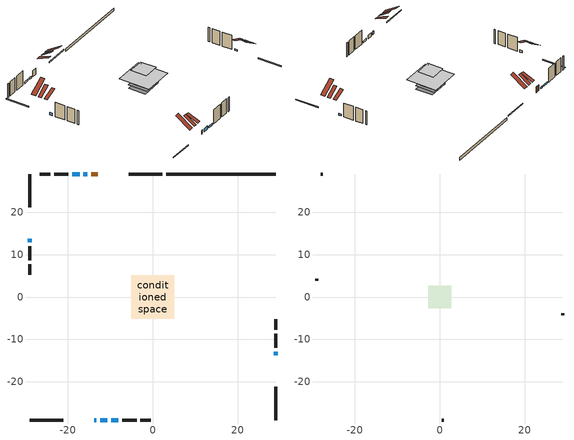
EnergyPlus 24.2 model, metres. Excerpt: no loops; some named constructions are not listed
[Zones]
conditioned space
 floor outside (Floor1 construction): -2.07,-2.07 -2.07,2.07 2.07,2.07 2.07,-2.07 z0.15
 floor adiabatic (Floor4 construction): -3.21,-3.21 -3.21,3.21 3.21,3.21 3.21,-3.21 z0.15
 floor adiabatic (AdiabaticFloorConstruction): -5.11,-5.11 -5.11,5.11 5.11,5.11 5.11,-5.11 z2.59
 floor foundation (Slab1 construction): -3.6,-2.86 -3.6,2.86 3.6,2.86 3.6,-2.86 z-0.76
 wall outside (RimJoist1 construction): 2.23,28.98 -5.65,28.98 / -28.98,-28.98 -21.09,-28.98 / -28.98,28.98 -28.98,21.09 / 28.98,-28.98 28.98,-21.09 z0.15:0.45
 wall outside (AdiabaticWallConstruction 1): -12.98,28.98 -14.53,28.98 z0.15:2.18
 wall outside (AdiabaticWallConstruction): -13.77,-28.98 -13.35,-28.98 z0.15:1.37; -15.45,28.98 -16.32,28.98 / 28.98,-13.77 28.98,-12.9 / -17.25,28.98 -18.98,28.98 / -9.82,-28.98 -8.09,-28.98 z0.15:0.71; -12.42,-28.98 -10.74,-28.98 z0.15:1.29; -28.98,13.77 -28.98,12.9 z0.15:0.91
 wall outside (Wall1 construction): -19.9,28.98 -23.24,28.98 / -7.16,-28.98 -3.82,-28.98 / -28.98,11.98 -28.98,8.64 / 28.98,-11.98 28.98,-8.64 z0.15:5.03
 wall outside (Wall2 construction): -24.17,28.98 -26.63,28.98 / -2.89,-28.98 -0.44,-28.98 / -28.98,7.71 -28.98,5.25 / 28.98,-7.71 28.98,-5.25 z0.15:5.03
 wall foundation (FoundationWall1 construction): 28.98,28.98 3.16,28.98 z-0.76:0.15
 window (WindowConstruction 6): -13.77,-28.98 -13.35,-28.98 z0.15:1.37
 window (WindowConstruction): -15.46,28.98 -16.32,28.98 z0.15:0.71
 window (WindowConstruction 1): -12.42,-28.98 -10.75,-28.98 z0.15:1.29
 window (WindowConstruction 2): -28.98,13.77 -28.98,12.91 z0.15:0.91
 window (WindowConstruction 3): 28.98,-13.77 28.98,-12.91 z0.15:0.71
 window (WindowConstruction 4): -17.25,28.98 -18.97,28.98 z0.15:0.71
 window (WindowConstruction 5): -9.82,-28.98 -8.09,-28.98 z0.15:0.71
 door (Door): -12.98,28.98 -14.53,28.98 z0.15:2.18
 ceiling adiabatic (AdiabaticFloorConstruction): 5.11,-5.11 5.11,5.11 -5.11,5.11 -5.11,-5.11 z2.59
 roof outside (Roof2 construction): -10.04,28.98,5.03 -10.04,25.44,7.38 -8.98,25.44,7.38 -8.98,28.98,5.03; -16.7,-28.98,5.03 -16.7,-25.44,7.38 -17.76,-25.44,7.38 -17.76,-28.98,5.03; -28.98,16.7,5.03 -25.44,16.7,7.38 -25.44,17.76,7.38 -28.98,17.76,5.03; 28.98,-16.7,5.03 25.44,-16.7,7.38 25.44,-17.76,7.38 28.98,-17.76,5.03
attic - vented
 floor to conditioned space (Floor2 construction Reversed): -2.68,-2.68 -2.68,2.68 2.68,2.68 2.68,-2.68 z5.03
 floor to conditioned space (Floor3 construction Reversed): -2.07,-2.07 -2.07,2.07 2.07,2.07 2.07,-2.07 z5.03
 wall outside (Wall3 construction): -27.56,28.98 -28.05,28.98 / 0.49,-28.98 0.98,-28.98 / -28.98,4.32 -28.98,3.83 / 28.98,-4.32 28.98,-3.83 z0.15:5.03
 roof outside (Roof1 construction): -8.05,28.98,5.03 -8.05,24.09,8.29 -6.58,24.09,8.29 -6.58,28.98,5.03; -18.69,-28.98,5.03 -18.69,-24.09,8.29 -20.16,-24.09,8.29 -20.16,-28.98,5.03; -28.98,18.69,5.03 -24.09,18.69,8.29 -24.09,20.16,8.29 -28.98,20.16,5.03; 28.98,-18.69,5.03 24.09,-18.69,8.29 24.09,-20.16,8.29 28.98,-20.16,5.03
 roof outside (Roof3 construction): -12.05,28.98,5.03 -12.05,25,6.68 -10.97,25,6.68 -10.97,28.98,5.03; -14.7,-28.98,5.03 -14.7,-25,6.68 -15.77,-25,6.68 -15.77,-28.98,5.03; -28.98,14.7,5.03 -25,14.7,6.68 -25,15.77,6.68 -28.98,15.77,5.03; 28.98,-14.7,5.03 25,-14.7,6.68 25,-15.77,6.68 28.98,-15.77,5.03
[Material] Roughness=Rough; Thermal Absorptance=0.9
Name | Thickness {m} | Conductivity {W/m-K} | Density {kg/m3} | Specific Heat {J/kg-K} | Solar Absorptance | Visible Absorptance
ceiling loosefill ins | 0.0846667 | 0.0480833 | 16.02 | 1046.75 | 0.7 | 0.7
ceiling stud and cavity | 0.1397 | 0.103169 | 65.682 | 1177.47 | 0.7 | 0.7
ceiling stud and cavity 1 | 0.1397 | 0.104117 | 65.682 | 1177.47 | 0.7 | 0.7
gypsum board | 0.0127 | 0.160291 | 801 | 837.4 | 0.6 | 0.6
[Construction]
Floor2 construction: ceiling loosefill ins, ceiling stud and cavity, gypsum board
Floor3 construction: ceiling loosefill ins, ceiling stud and cavity 1, gypsum board
[EnergyManagementSystem:OutputVariable] Type of Data in Variable=Summed; Update Frequency=ZoneTimestep; Units=J
Name | EMS Variable | EMS Program or Subroutine
Energy Management System Output Variable 34 | loads_clg_skylights_solar | component_loads_program
Energy Management System Output Variable 35 | loads_clg_floors | component_loads_program
Energy Management System Output Variable 36 | loads_clg_slabs | component_loads_program
Energy Management System Output Variable 37 | loads_clg_internal_mass | component_loads_program
Energy Management System Output Variable 38 | loads_clg_infil | component_loads_program
Energy Management System Output Variable 39 | loads_clg_natvent | component_loads_program
Energy Management System Output Variable 40 | loads_clg_mechvent | component_loads_program
Energy Management System Output Variable 41 | loads_clg_whf | component_loads_program
Energy Management System Output Variable 42 | loads_clg_ducts | component_loads_program
Energy Management System Output Variable 43 | loads_clg_intgains | component_loads_program
Energy Management System Output Variable 44 | loads_clg_lighting | component_loads_program
Energy Management System Output Variable 45 | loads_htg_tot | total_loads_program
Energy Management System Output Variable 46 | loads_clg_tot | total_loads_program
[Schedule:Day:Interval]
interior lighting schedule day: No, 01:00, 0.108182, 04:00, 0.0901515, 05:00, 0.0991667, 06:00, 0.162273, 07:00, 0.270455, 08:00, 0.342576, 10:00, 0.369621, 11:00, 0.351591, 12:00, 0.333561, 13:00, 0.324545, 14:00, 0.31553, 15:00, 0.333561, 16:00, 0.369621, 17:00, 0.450758, 18:00, 0.585985, 19:00, 0.775303, 20:00, 0.955606, 21:00, 0.991667, 22:00, 0.712197, 23:00, 0.360606, 24:00, 0.162273
interior lighting schedule day 1: No, 01:00, 0.100909, 04:00, 0.0840909, 05:00, 0.0925, 06:00, 0.151364, 07:00, 0.252273, 08:00, 0.319545, 10:00, 0.344773, 11:00, 0.327955, 12:00, 0.311136, 13:00, 0.302727, 14:00, 0.294318, 15:00, 0.311136, 16:00, 0.344773, 17:00, 0.420455, 18:00, 0.546591, 19:00, 0.723182, 20:00, 0.891364, 21:00, 0.925, 22:00, 0.664318, 23:00, 0.336364, 24:00, 0.151364
interior lighting schedule day 2: No, 01:00, 0.0927273, 04:00, 0.0772727, 05:00, 0.085, 06:00, 0.139091, 07:00, 0.231818, 08:00, 0.293636, 10:00, 0.316818, 11:00, 0.301364, 12:00, 0.285909, 13:00, 0.278182, 14:00, 0.270455, 15:00, 0.285909, 16:00, 0.316818, 17:00, 0.386364, 18:00, 0.502273, 19:00, 0.664545, 20:00, 0.819091, 21:00, 0.85, 22:00, 0.610455, 23:00, 0.309091, 24:00, 0.139091
interior lighting schedule day 3: No, 01:00, 0.0845455, 04:00, 0.0704545, 05:00, 0.0775, 06:00, 0.126818, 07:00, 0.211364, 08:00, 0.267727, 10:00, 0.288864, 11:00, 0.274773, 12:00, 0.260682, 13:00, 0.253636, 14:00, 0.246591, 15:00, 0.260682, 16:00, 0.288864, 17:00, 0.352273, 18:00, 0.457955, 19:00, 0.605909, 20:00, 0.746818, 21:00, 0.775, 22:00, 0.556591, 23:00, 0.281818, 24:00, 0.126818
interior lighting schedule day 4: No, 01:00, 0.0763636, 04:00, 0.0636364, 05:00, 0.07, 06:00, 0.114545, 07:00, 0.190909, 08:00, 0.241818, 10:00, 0.260909, 11:00, 0.248182, 12:00, 0.235455, 13:00, 0.229091, 14:00, 0.222727, 15:00, 0.235455, 16:00, 0.260909, 17:00, 0.318182, 18:00, 0.413636, 19:00, 0.547273, 20:00, 0.674545, 21:00, 0.7, 22:00, 0.502727, 23:00, 0.254545, 24:00, 0.114545
interior lighting schedule day 5: No, 01:00, 0.0727273, 04:00, 0.0606061, 05:00, 0.0666667, 06:00, 0.109091, 07:00, 0.181818, 08:00, 0.230303, 10:00, 0.248485, 11:00, 0.236364, 12:00, 0.224242, 13:00, 0.218182, 14:00, 0.212121, 15:00, 0.224242, 16:00, 0.248485, 17:00, 0.30303, 18:00, 0.393939, 19:00, 0.521212, 20:00, 0.642424, 21:00, 0.666667, 22:00, 0.478788, 23:00, 0.242424, 24:00, 0.109091
interior lighting schedule day 6: No, 01:00, 0.0745455, 04:00, 0.0621212, 05:00, 0.0683333, 06:00, 0.111818, 07:00, 0.186364, 08:00, 0.236061, 10:00, 0.254697, 11:00, 0.242273, 12:00, 0.229848, 13:00, 0.223636, 14:00, 0.217424, 15:00, 0.229848, 16:00, 0.254697, 17:00, 0.310606, 18:00, 0.403788, 19:00, 0.534242, 20:00, 0.658485, 21:00, 0.683333, 22:00, 0.490758, 23:00, 0.248485, 24:00, 0.111818
interior lighting schedule day 7: No, 01:00, 0.08, 04:00, 0.0666667, 05:00, 0.0733333, 06:00, 0.12, 07:00, 0.2, 08:00, 0.253333, 10:00, 0.273333, 11:00, 0.26, 12:00, 0.246667, 13:00, 0.24, 14:00, 0.233333, 15:00, 0.246667, 16:00, 0.273333, 17:00, 0.333333, 18:00, 0.433333, 19:00, 0.573333, 20:00, 0.706667, 21:00, 0.733333, 22:00, 0.526667, 23:00, 0.266667, 24:00, 0.12
interior lighting schedule day 8: No, 01:00, 0.0890909, 04:00, 0.0742424, 05:00, 0.0816667, 06:00, 0.133636, 07:00, 0.222727, 08:00, 0.282121, 10:00, 0.304394, 11:00, 0.289545, 12:00, 0.274697, 13:00, 0.267273, 14:00, 0.259848, 15:00, 0.274697, 16:00, 0.304394, 17:00, 0.371212, 18:00, 0.482576, 19:00, 0.638485, 20:00, 0.78697, 21:00, 0.816667, 22:00, 0.586515, 23:00, 0.29697, 24:00, 0.133636
interior lighting schedule day 9: No, 01:00, 0.0972727, 04:00, 0.0810606, 05:00, 0.0891667, 06:00, 0.145909, 07:00, 0.243182, 08:00, 0.30803, 10:00, 0.332348, 11:00, 0.316136, 12:00, 0.299924, 13:00, 0.291818, 14:00, 0.283712, 15:00, 0.299924, 16:00, 0.332348, 17:00, 0.405303, 18:00, 0.526894, 19:00, 0.697121, 20:00, 0.859242, 21:00, 0.891667, 22:00, 0.640379, 23:00, 0.324242, 24:00, 0.145909
interior lighting schedule day 10: No, 01:00, 0.105455, 04:00, 0.0878788, 05:00, 0.0966667, 06:00, 0.158182, 07:00, 0.263636, 08:00, 0.333939, 10:00, 0.360303, 11:00, 0.342727, 12:00, 0.325152, 13:00, 0.316364, 14:00, 0.307576, 15:00, 0.325152, 16:00, 0.360303, 17:00, 0.439394, 18:00, 0.571212, 19:00, 0.755758, 20:00, 0.931515, 21:00, 0.966667, 22:00, 0.694242, 23:00, 0.351515, 24:00, 0.158182
interior lighting schedule day 11: No, 01:00, 0.109091, 04:00, 0.0909091, 05:00, 0.1, 06:00, 0.163636, 07:00, 0.272727, 08:00, 0.345455, 10:00, 0.372727, 11:00, 0.354545, 12:00, 0.336364, 13:00, 0.327273, 14:00, 0.318182, 15:00, 0.336364, 16:00, 0.372727, 17:00, 0.454545, 18:00, 0.590909, 19:00, 0.781818, 20:00, 0.963636, 21:00, 1, 22:00, 0.718182, 23:00, 0.363636, 24:00, 0.163636
interior lighting schedule default day; occupants schedule default day; clothes dryer schedule default day; cooking range schedule default day; mech vent bath fan 0 schedule default day; mech vent range fan 0 schedule default day; misc plug loads schedule default day; general water use schedule default day; clothes dryer exhaust 0 schedule default day; cooling season schedule day; cooling season schedule day 2; cooling season schedule default day; exterior lighting schedule default day; natural vent schedule default day: No, 24:00, 0
occupants schedule day: No, 05:00, 0.426829, 06:00, 0.719512, 07:00, 1, 08:00, 0.670732, 09:00, 0.329268, 14:00, 0.170732, 15:00, 0.231707, 16:00, 0.329268, 17:00, 0.5, 18:00, 0.670732, 19:00, 0.829268, 21:00, 1, 22:00, 0.853659, 23:00, 0.646341, 24:00, 0.426829
clothes dryer schedule day; clothes dryer exhaust 0 schedule day: No, 01:00, 0.123457, 02:00, 0.0740741, 03:00, 0.0493827, 04:00, 0.0246914, 05:00, 0.0493827, 06:00, 0.0740741, 07:00, 0.197531, 08:00, 0.395062, 09:00, 0.592593, 10:00, 0.839506, 11:00, 0.962963, 12:00, 1, 13:00, 0.91358, 14:00, 0.82716, 15:00, 0.716049, 16:00, 0.753086, 17:00, 0.679012, 18:00, 0.666667, 20:00, 0.62963, 21:00, 0.641975, 22:00, 0.666667, 23:00, 0.54321, 24:00, 0.296296
cooking range schedule day: No, 05:00, 0.0597015, 06:00, 0.11194, 07:00, 0.171642, 08:00, 0.291045, 11:00, 0.343284, 12:00, 0.402985, 13:00, 0.462687, 14:00, 0.343284, 15:00, 0.291045, 16:00, 0.402985, 17:00, 0.567164, 18:00, 1, 19:00, 0.850746, 20:00, 0.432836, 21:00, 0.291045, 22:00, 0.231343, 23:00, 0.171642, 24:00, 0.11194
mech vent bath fan 0 schedule day: No, 07:00, 0, 08:00, 1, 09:00, 0.2, 24:00, 0
mech vent range fan 0 schedule day: No, 18:00, 0, 19:00, 1, 20:00, 0.2, 24:00, 0
misc plug loads schedule day: No, 06:00, 0.705882, 07:00, 0.745098, 08:00, 0.803922, 15:00, 0.823529, 16:00, 0.862745, 17:00, 0.921569, 18:00, 0.980392, 19:00, 1, 20:00, 0.980392, 21:00, 0.941176, 22:00, 0.862745, 23:00, 0.784314, 24:00, 0.72549
general water use schedule day: No, 01:00, 0.315068, 03:00, 0.287671, 04:00, 0.342466, 05:00, 0.369863, 06:00, 0.520548, 07:00, 0.60274, 08:00, 0.534247, 10:00, 0.506849, 11:00, 0.465753, 14:00, 0.479452, 15:00, 0.534247, 16:00, 0.589041, 17:00, 0.69863, 18:00, 0.876712, 19:00, 0.890411, 20:00, 0.986301, 21:00, 1, 22:00, 0.863014, 23:00, 0.616438, 24:00, 0.465753
cooling season schedule day 1: No, 24:00, 1
exterior lighting schedule day: No, 01:00, 0.566667, 03:00, 0.524167, 05:00, 0.495833, 06:00, 0.5525, 07:00, 0.623333, 08:00, 0.580833, 09:00, 0.439167, 10:00, 0.354167, 12:00, 0.34, 13:00, 0.354167, 14:00, 0.396667, 15:00, 0.425, 16:00, 0.495833, 17:00, 0.623333, 18:00, 0.793333, 19:00, 0.906667, 20:00, 0.963333, 21:00, 0.991667, 22:00, 0.920833, 23:00, 0.793333, 24:00, 0.665833
exterior lighting schedule day 1: No, 01:00, 0.528571, 03:00, 0.488929, 05:00, 0.4625, 06:00, 0.515357, 07:00, 0.581429, 08:00, 0.541786, 09:00, 0.409643, 10:00, 0.330357, 12:00, 0.317143, 13:00, 0.330357, 14:00, 0.37, 15:00, 0.396429, 16:00, 0.4625, 17:00, 0.581429, 18:00, 0.74, 19:00, 0.845714, 20:00, 0.898571, 21:00, 0.925, 22:00, 0.858929, 23:00, 0.74, 24:00, 0.621071
exterior lighting schedule day 10: No, 01:00, 0.552381, 03:00, 0.510952, 05:00, 0.483333, 06:00, 0.538571, 07:00, 0.607619, 08:00, 0.56619, 09:00, 0.428095, 10:00, 0.345238, 12:00, 0.331429, 13:00, 0.345238, 14:00, 0.386667, 15:00, 0.414286, 16:00, 0.483333, 17:00, 0.607619, 18:00, 0.773333, 19:00, 0.88381, 20:00, 0.939048, 21:00, 0.966667, 22:00, 0.897619, 23:00, 0.773333, 24:00, 0.649048
exterior lighting schedule day 11: No, 01:00, 0.571429, 03:00, 0.528571, 05:00, 0.5, 06:00, 0.557143, 07:00, 0.628571, 08:00, 0.585714, 09:00, 0.442857, 10:00, 0.357143, 12:00, 0.342857, 13:00, 0.357143, 14:00, 0.4, 15:00, 0.428571, 16:00, 0.5, 17:00, 0.628571, 18:00, 0.8, 19:00, 0.914286, 20:00, 0.971429, 21:00, 1, 22:00, 0.928571, 23:00, 0.8, 24:00, 0.671429
exterior lighting schedule day 2: No, 01:00, 0.485714, 03:00, 0.449286, 05:00, 0.425, 06:00, 0.473571, 07:00, 0.534286, 08:00, 0.497857, 09:00, 0.376429, 10:00, 0.303571, 12:00, 0.291429, 13:00, 0.303571, 14:00, 0.34, 15:00, 0.364286, 16:00, 0.425, 17:00, 0.534286, 18:00, 0.68, 19:00, 0.777143, 20:00, 0.825714, 21:00, 0.85, 22:00, 0.789286, 23:00, 0.68, 24:00, 0.570714
exterior lighting schedule day 3: No, 01:00, 0.442857, 03:00, 0.409643, 05:00, 0.3875, 06:00, 0.431786, 07:00, 0.487143, 08:00, 0.453929, 09:00, 0.343214, 10:00, 0.276786, 12:00, 0.265714, 13:00, 0.276786, 14:00, 0.31, 15:00, 0.332143, 16:00, 0.3875, 17:00, 0.487143, 18:00, 0.62, 19:00, 0.708571, 20:00, 0.752857, 21:00, 0.775, 22:00, 0.719643, 23:00, 0.62, 24:00, 0.520357
exterior lighting schedule day 4: No, 01:00, 0.4, 03:00, 0.37, 05:00, 0.35, 06:00, 0.39, 07:00, 0.44, 08:00, 0.41, 09:00, 0.31, 10:00, 0.25, 12:00, 0.24, 13:00, 0.25, 14:00, 0.28, 15:00, 0.3, 16:00, 0.35, 17:00, 0.44, 18:00, 0.56, 19:00, 0.64, 20:00, 0.68, 21:00, 0.7, 22:00, 0.65, 23:00, 0.56, 24:00, 0.47
exterior lighting schedule day 5: No, 01:00, 0.380952, 03:00, 0.352381, 05:00, 0.333333, 06:00, 0.371429, 07:00, 0.419048, 08:00, 0.390476, 09:00, 0.295238, 10:00, 0.238095, 12:00, 0.228571, 13:00, 0.238095, 14:00, 0.266667, 15:00, 0.285714, 16:00, 0.333333, 17:00, 0.419048, 18:00, 0.533333, 19:00, 0.609524, 20:00, 0.647619, 21:00, 0.666667, 22:00, 0.619048, 23:00, 0.533333, 24:00, 0.447619
exterior lighting schedule day 6: No, 01:00, 0.390476, 03:00, 0.36119, 05:00, 0.341667, 06:00, 0.380714, 07:00, 0.429524, 08:00, 0.400238, 09:00, 0.302619, 10:00, 0.244048, 12:00, 0.234286, 13:00, 0.244048, 14:00, 0.273333, 15:00, 0.292857, 16:00, 0.341667, 17:00, 0.429524, 18:00, 0.546667, 19:00, 0.624762, 20:00, 0.66381, 21:00, 0.683333, 22:00, 0.634524, 23:00, 0.546667, 24:00, 0.45881
exterior lighting schedule day 7: No, 01:00, 0.419048, 03:00, 0.387619, 05:00, 0.366667, 06:00, 0.408571, 07:00, 0.460952, 08:00, 0.429524, 09:00, 0.324762, 10:00, 0.261905, 12:00, 0.251429, 13:00, 0.261905, 14:00, 0.293333, 15:00, 0.314286, 16:00, 0.366667, 17:00, 0.460952, 18:00, 0.586667, 19:00, 0.670476, 20:00, 0.712381, 21:00, 0.733333, 22:00, 0.680952, 23:00, 0.586667, 24:00, 0.492381
exterior lighting schedule day 8: No, 01:00, 0.466667, 03:00, 0.431667, 05:00, 0.408333, 06:00, 0.455, 07:00, 0.513333, 08:00, 0.478333, 09:00, 0.361667, 10:00, 0.291667, 12:00, 0.28, 13:00, 0.291667, 14:00, 0.326667, 15:00, 0.35, 16:00, 0.408333, 17:00, 0.513333, 18:00, 0.653333, 19:00, 0.746667, 20:00, 0.793333, 21:00, 0.816667, 22:00, 0.758333, 23:00, 0.653333, 24:00, 0.548333
exterior lighting schedule day 9: No, 01:00, 0.509524, 03:00, 0.47131, 05:00, 0.445833, 06:00, 0.496786, 07:00, 0.560476, 08:00, 0.522262, 09:00, 0.394881, 10:00, 0.318452, 12:00, 0.305714, 13:00, 0.318452, 14:00, 0.356667, 15:00, 0.382143, 16:00, 0.445833, 17:00, 0.560476, 18:00, 0.713333, 19:00, 0.815238, 20:00, 0.86619, 21:00, 0.891667, 22:00, 0.827976, 23:00, 0.713333, 24:00, 0.59869
[Schedule:Week:Daily]
clothes dryer exhaust 0 schedule Week Rule - Jan1-Dec31: clothes dryer exhaust 0 schedule day, clothes dryer exhaust 0 schedule day, clothes dryer exhaust 0 schedule day, clothes dryer exhaust 0 schedule day, clothes dryer exhaust 0 schedule day, clothes dryer exhaust 0 schedule day, clothes dryer exhaust 0 schedule day, clothes dryer exhaust 0 schedule default day, clothes dryer exhaust 0 schedule default day, clothes dryer exhaust 0 schedule default day, clothes dryer exhaust 0 schedule default day, clothes dryer exhaust 0 schedule default day
cooling season schedule Week Rule - Jan1-May26: cooling season schedule day, cooling season schedule day, cooling season schedule day, cooling season schedule day, cooling season schedule day, cooling season schedule day, cooling season schedule day, cooling season schedule default day, cooling season schedule default day, cooling season schedule default day, cooling season schedule default day, cooling season schedule default day
cooling season schedule Week Rule - May27-Jun2: cooling season schedule day, cooling season schedule day, cooling season schedule day, cooling season schedule day, cooling season schedule day, cooling season schedule day 1, cooling season schedule day 1, cooling season schedule default day, cooling season schedule default day, cooling season schedule default day, cooling season schedule default day, cooling season schedule default day
cooling season schedule Week Rule - Jun3-Aug25: cooling season schedule day 1, cooling season schedule day 1, cooling season schedule day 1, cooling season schedule day 1, cooling season schedule day 1, cooling season schedule day 1, cooling season schedule day 1, cooling season schedule default day, cooling season schedule default day, cooling season schedule default day, cooling season schedule default day, cooling season schedule default day
cooling season schedule Week Rule - Aug26-Sep1: cooling season schedule day 1, cooling season schedule day 1, cooling season schedule day 1, cooling season schedule day 1, cooling season schedule day 1, cooling season schedule day 1, cooling season schedule day 2, cooling season schedule default day, cooling season schedule default day, cooling season schedule default day, cooling season schedule default day, cooling season schedule default day
cooling season schedule Week Rule - Sep2-Dec31: cooling season schedule day 2, cooling season schedule day 2, cooling season schedule day 2, cooling season schedule day 2, cooling season schedule day 2, cooling season schedule day 2, cooling season schedule day 2, cooling season schedule default day, cooling season schedule default day, cooling season schedule default day, cooling season schedule default day, cooling season schedule default day
exterior lighting schedule Week Rule - Nov4-Nov24: exterior lighting schedule day 10, exterior lighting schedule day 10, exterior lighting schedule day 10, exterior lighting schedule day 10, exterior lighting schedule day 10, exterior lighting schedule day 10, exterior lighting schedule day 10, exterior lighting schedule default day, exterior lighting schedule default day, exterior lighting schedule default day, exterior lighting schedule default day, exterior lighting schedule default day
exterior lighting schedule Week Rule - Nov25-Dec1: exterior lighting schedule day 10, exterior lighting schedule day 10, exterior lighting schedule day 10, exterior lighting schedule day 10, exterior lighting schedule day 10, exterior lighting schedule day 10, exterior lighting schedule day 11, exterior lighting schedule default day, exterior lighting schedule default day, exterior lighting schedule default day, exterior lighting schedule default day, exterior lighting schedule default day
exterior lighting schedule Week Rule - Dec2-Dec31: exterior lighting schedule day 11, exterior lighting schedule day 11, exterior lighting schedule day 11, exterior lighting schedule day 11, exterior lighting schedule day 11, exterior lighting schedule day 11, exterior lighting schedule day 11, exterior lighting schedule default day, exterior lighting schedule default day, exterior lighting schedule default day, exterior lighting schedule default day, exterior lighting schedule default day
natural vent schedule Week Rule - Jan1-Dec31: natural vent schedule default day, natural vent schedule default day, natural vent schedule default day, natural vent schedule default day, natural vent schedule default day, natural vent schedule default day, natural vent schedule default day, natural vent schedule default day, natural vent schedule default day, natural vent schedule default day, natural vent schedule default day, natural vent schedule default day
[Schedule:Year]
clothes dryer exhaust 0 schedule: clothes dryer exhaust 0 schedule Week Rule - Jan1-Dec31, 1, 1, 12, 31
cooling season schedule: cooling season schedule Week Rule - Jan1-May26, 1, 1, 5, 26, cooling season schedule Week Rule - May27-Jun2, 5, 27, 6, 2, cooling season schedule Week Rule - Jun3-Aug25, 6, 3, 8, 25, cooling season schedule Week Rule - Aug26-Sep1, 8, 26, 9, 1, cooling season schedule Week Rule - Sep2-Dec31, 9, 2, 12, 31
natural vent schedule: natural vent schedule Week Rule - Jan1-Dec31, 1, 1, 12, 31
